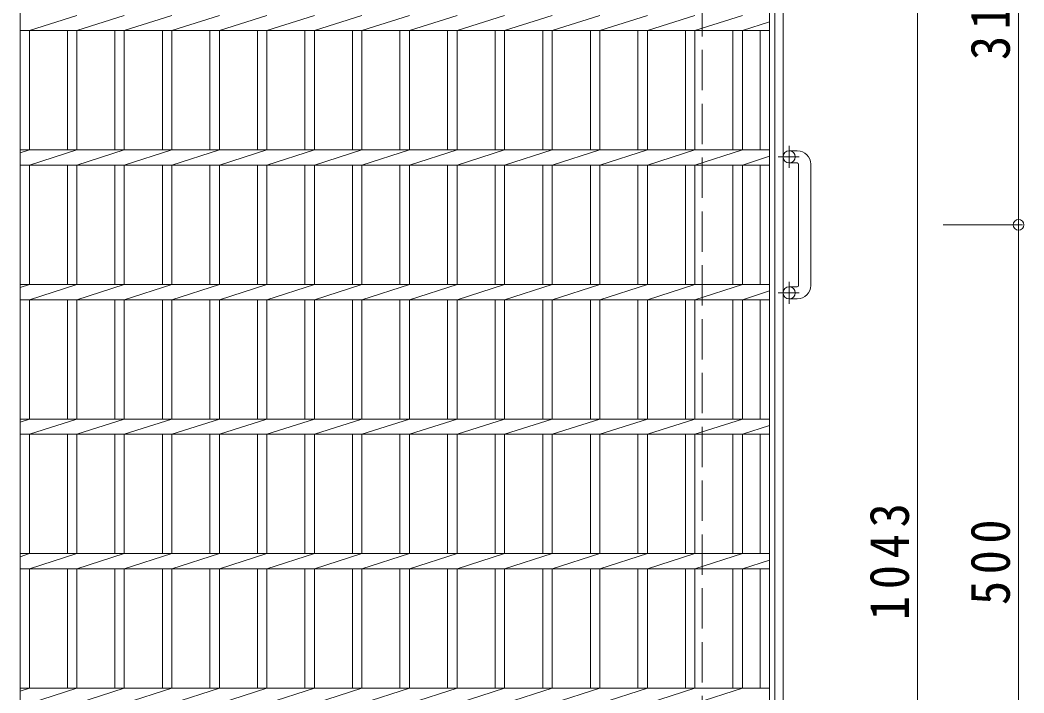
# Model space of a CAD drawing. Units: millimetres at full size, sheet at 1:10. Extents: x -1978 to 2264, y -1938 to 1837.
# Drawn here: x -1052 to -306, y 967 to 1467 of the extents above; entities that cross this region are included whole.
import ezdxf

# ---------------------------------------------------------------- set-up
doc = ezdxf.new("R2010")
doc.units = ezdxf.units.MM
doc.header["$LTSCALE"] = 10
doc.header["$PDMODE"] = 32
doc.header["$PDSIZE"] = 8
doc.linetypes.add('CHAIN1', pattern=[8, 5, -1, 1, -1])
doc.linetypes.add('DASHED3', pattern=[4, 3, -1])
for name, color, linetype, lineweight in [('C-1', 2, 'Continuous', 9), ('C-2', 3, 'Continuous', 9), ('C-4', 7, 'Continuous', 9)]:
    doc.layers.add(name, color=color, linetype=linetype, lineweight=lineweight)
doc.styles.add('ＭＳ ゴシック', font='')
doc.styles.get('ＭＳ ゴシック').set_extended_font_data('MS Gothic')

msp = doc.modelspace()

# ---------------------------------------------------------------- linework, layer by layer
at = {"layer": 'C-1'}
for p, q in [((-485.28, 504.44), (-485.28, 1624.44)), ((-491.28, 510.44), (-491.28, 1618.44)), ((-474.68, 1369.44), (-480.78, 1369.44)), ((-474.68, 1360.44), (-480.78, 1360.44)), ((-473.68, 1359.44), (-473.68, 1269.44)), ((-464.68, 1269.44), (-464.68, 1359.44)), ((-474.68, 1268.44), (-480.78, 1268.44)), ((-474.68, 1259.44), (-480.78, 1259.44))]:
    msp.add_line(p, q, dxfattribs=at)
at = {"layer": 'C-1', "linetype": 'DASHED3'}
msp.add_line((-545.28, 1564.44), (-545.28, 564.44), dxfattribs=at)
at = {"layer": 'C-1', "linetype": 'CHAIN1'}
for p, q in [((-480.78, 1356.78), (-480.78, 1373.19)), ((-488.88, 1364.94), (-473.29, 1364.94)), ((-480.78, 1255.78), (-480.78, 1272.19)), ((-488.88, 1263.94), (-473.29, 1263.94))]:
    msp.add_line(p, q, dxfattribs=at)
at = {"layer": 'C-1'}
for centre in [(-480.78, 1364.94), (-480.78, 1263.94)]:
    msp.add_circle(centre, 4.5, dxfattribs=at)
for centre, radius, start, end in [((-474.68, 1359.44), 10, 0, 90), ((-474.68, 1359.44), 1, 0, 90), ((-474.68, 1269.44), 10, 270, 0), ((-474.68, 1269.44), 1, 270, 0)]:
    msp.add_arc(centre, radius, start, end, dxfattribs=at)
at = {"layer": 'C-2'}
for p, q in [((-1052.25, 1614.44), (-1052.25, 514.44)), ((-495.25, 1614.44), (-495.25, 514.44)), ((-1045.25, 1458.79), (-1010.08, 1470.1)), ((-1010.08, 1458.79), (-974.78, 1470.1)), ((-974.78, 1458.79), (-939.48, 1470.1)), ((-939.48, 1458.79), (-904.15, 1470.1)), ((-904.15, 1458.79), (-868.85, 1470.1)), ((-868.85, 1458.79), (-833.55, 1470.1)), ((-833.55, 1458.79), (-798.25, 1470.1)), ((-798.25, 1458.79), (-762.95, 1470.1)), ((-762.95, 1458.79), (-727.55, 1470.1)), ((-727.55, 1458.79), (-692.15, 1470.1)), ((-692.15, 1458.79), (-656.85, 1470.1)), ((-656.85, 1458.79), (-621.45, 1470.1)), ((-621.45, 1458.79), (-586.08, 1470.1)), ((-586.08, 1458.79), (-550.78, 1470.1)), ((-550.78, 1458.79), (-515.48, 1470.1)), ((-515.48, 1458.79), (-495.25, 1465.36)), ((-495.25, 1458.79), (-1052.25, 1458.79)), ((-1045.25, 1370.1), (-1045.25, 1458.79)), ((-1017.08, 1370.1), (-1017.08, 1458.79)), ((-1010.08, 1370.1), (-1010.08, 1458.79)), ((-981.78, 1370.1), (-981.78, 1458.79)), ((-974.78, 1370.1), (-974.78, 1458.79)), ((-946.48, 1370.1), (-946.48, 1458.79)), ((-939.48, 1370.1), (-939.48, 1458.79)), ((-911.15, 1370.1), (-911.15, 1458.79)), ((-904.15, 1370.1), (-904.15, 1458.79)), ((-875.85, 1370.1), (-875.85, 1458.79)), ((-868.85, 1370.1), (-868.85, 1458.79)), ((-840.55, 1370.1), (-840.55, 1458.79)), ((-833.55, 1370.1), (-833.55, 1458.79)), ((-805.25, 1370.1), (-805.25, 1458.79)), ((-798.25, 1370.1), (-798.25, 1458.79)), ((-769.95, 1370.1), (-769.95, 1458.79)), ((-762.95, 1370.1), (-762.95, 1458.79)), ((-734.55, 1370.1), (-734.55, 1458.79)), ((-727.55, 1370.1), (-727.55, 1458.79)), ((-699.15, 1370.1), (-699.15, 1458.79)), ((-692.15, 1370.1), (-692.15, 1458.79)), ((-663.85, 1370.1), (-663.85, 1458.79)), ((-656.85, 1370.1), (-656.85, 1458.79)), ((-628.45, 1370.1), (-628.45, 1458.79)), ((-621.45, 1370.1), (-621.45, 1458.79)), ((-593.08, 1370.1), (-593.08, 1458.79)), ((-586.08, 1370.1), (-586.08, 1458.79)), ((-557.78, 1370.1), (-557.78, 1458.79)), ((-550.78, 1370.1), (-550.78, 1458.79)), ((-522.48, 1370.1), (-522.48, 1458.79)), ((-515.48, 1370.1), (-515.48, 1458.79)), ((-502.25, 1370.1), (-502.25, 1458.79)), ((-495.25, 1370.1), (-1052.25, 1370.1)), ((-1052.25, 1367.86), (-1045.25, 1370.1)), ((-1045.25, 1358.79), (-1010.08, 1370.1)), ((-1010.08, 1358.79), (-974.78, 1370.1)), ((-974.78, 1358.79), (-939.48, 1370.1)), ((-939.48, 1358.79), (-904.15, 1370.1)), ((-904.15, 1358.79), (-868.85, 1370.1)), ((-868.85, 1358.79), (-833.55, 1370.1)), ((-833.55, 1358.79), (-798.25, 1370.1)), ((-798.25, 1358.79), (-762.95, 1370.1)), ((-762.95, 1358.79), (-727.55, 1370.1)), ((-727.55, 1358.79), (-692.15, 1370.1)), ((-692.15, 1358.79), (-656.85, 1370.1)), ((-656.85, 1358.79), (-621.45, 1370.1)), ((-621.45, 1358.79), (-586.08, 1370.1)), ((-586.08, 1358.79), (-550.78, 1370.1)), ((-550.78, 1358.79), (-515.48, 1370.1)), ((-515.48, 1358.79), (-495.25, 1365.36)), ((-495.25, 1358.79), (-1052.25, 1358.79)), ((-1045.25, 1270.1), (-1045.25, 1358.79)), ((-1017.08, 1270.1), (-1017.08, 1358.79)), ((-1010.08, 1270.1), (-1010.08, 1358.79)), ((-981.78, 1270.1), (-981.78, 1358.79)), ((-974.78, 1270.1), (-974.78, 1358.79)), ((-946.48, 1270.1), (-946.48, 1358.79)), ((-939.48, 1270.1), (-939.48, 1358.79)), ((-911.15, 1270.1), (-911.15, 1358.79)), ((-904.15, 1270.1), (-904.15, 1358.79)), ((-875.85, 1270.1), (-875.85, 1358.79)), ((-868.85, 1270.1), (-868.85, 1358.79)), ((-840.55, 1270.1), (-840.55, 1358.79)), ((-833.55, 1270.1), (-833.55, 1358.79)), ((-805.25, 1270.1), (-805.25, 1358.79)), ((-798.25, 1270.1), (-798.25, 1358.79)), ((-769.95, 1270.1), (-769.95, 1358.79)), ((-762.95, 1270.1), (-762.95, 1358.79)), ((-734.55, 1270.1), (-734.55, 1358.79)), ((-727.55, 1270.1), (-727.55, 1358.79)), ((-699.15, 1270.1), (-699.15, 1358.79)), ((-692.15, 1270.1), (-692.15, 1358.79)), ((-663.85, 1270.1), (-663.85, 1358.79)), ((-656.85, 1270.1), (-656.85, 1358.79)), ((-628.45, 1270.1), (-628.45, 1358.79)), ((-621.45, 1270.1), (-621.45, 1358.79)), ((-593.08, 1270.1), (-593.08, 1358.79)), ((-586.08, 1270.1), (-586.08, 1358.79)), ((-557.78, 1270.1), (-557.78, 1358.79)), ((-550.78, 1270.1), (-550.78, 1358.79)), ((-522.48, 1270.1), (-522.48, 1358.79)), ((-515.48, 1270.1), (-515.48, 1358.79)), ((-502.25, 1270.1), (-502.25, 1358.79)), ((-495.25, 1270.1), (-1052.25, 1270.1)), ((-1052.25, 1267.86), (-1045.25, 1270.1)), ((-1045.25, 1258.79), (-1010.08, 1270.1)), ((-1010.08, 1258.79), (-974.78, 1270.1)), ((-974.78, 1258.79), (-939.48, 1270.1)), ((-939.48, 1258.79), (-904.15, 1270.1)), ((-904.15, 1258.79), (-868.85, 1270.1)), ((-868.85, 1258.79), (-833.55, 1270.1)), ((-833.55, 1258.79), (-798.25, 1270.1)), ((-798.25, 1258.79), (-762.95, 1270.1)), ((-762.95, 1258.79), (-727.55, 1270.1)), ((-727.55, 1258.79), (-692.15, 1270.1)), ((-692.15, 1258.79), (-656.85, 1270.1)), ((-656.85, 1258.79), (-621.45, 1270.1)), ((-621.45, 1258.79), (-586.08, 1270.1)), ((-586.08, 1258.79), (-550.78, 1270.1)), ((-550.78, 1258.79), (-515.48, 1270.1)), ((-515.48, 1258.79), (-495.25, 1265.36)), ((-495.25, 1258.79), (-1052.25, 1258.79)), ((-1045.25, 1170.1), (-1045.25, 1258.79)), ((-1017.08, 1170.1), (-1017.08, 1258.79)), ((-1010.08, 1170.1), (-1010.08, 1258.79)), ((-981.78, 1170.1), (-981.78, 1258.79)), ((-974.78, 1170.1), (-974.78, 1258.79)), ((-946.48, 1170.1), (-946.48, 1258.79)), ((-939.48, 1170.1), (-939.48, 1258.79)), ((-911.15, 1170.1), (-911.15, 1258.79)), ((-904.15, 1170.1), (-904.15, 1258.79)), ((-875.85, 1170.1), (-875.85, 1258.79)), ((-868.85, 1170.1), (-868.85, 1258.79)), ((-840.55, 1170.1), (-840.55, 1258.79)), ((-833.55, 1170.1), (-833.55, 1258.79)), ((-805.25, 1170.1), (-805.25, 1258.79)), ((-798.25, 1170.1), (-798.25, 1258.79)), ((-769.95, 1170.1), (-769.95, 1258.79)), ((-762.95, 1170.1), (-762.95, 1258.79)), ((-734.55, 1170.1), (-734.55, 1258.79)), ((-727.55, 1170.1), (-727.55, 1258.79)), ((-699.15, 1170.1), (-699.15, 1258.79)), ((-692.15, 1170.1), (-692.15, 1258.79)), ((-663.85, 1170.1), (-663.85, 1258.79)), ((-656.85, 1170.1), (-656.85, 1258.79)), ((-628.45, 1170.1), (-628.45, 1258.79)), ((-621.45, 1170.1), (-621.45, 1258.79)), ((-593.08, 1170.1), (-593.08, 1258.79)), ((-586.08, 1170.1), (-586.08, 1258.79)), ((-557.78, 1170.1), (-557.78, 1258.79)), ((-550.78, 1170.1), (-550.78, 1258.79)), ((-522.48, 1170.1), (-522.48, 1258.79)), ((-515.48, 1170.1), (-515.48, 1258.79)), ((-502.25, 1170.1), (-502.25, 1258.79)), ((-495.25, 1170.1), (-1052.25, 1170.1)), ((-1052.25, 1167.86), (-1045.25, 1170.1)), ((-1045.25, 1158.79), (-1010.08, 1170.1)), ((-1010.08, 1158.79), (-974.78, 1170.1)), ((-974.78, 1158.79), (-939.48, 1170.1)), ((-939.48, 1158.79), (-904.15, 1170.1)), ((-904.15, 1158.79), (-868.85, 1170.1)), ((-868.85, 1158.79), (-833.55, 1170.1)), ((-833.55, 1158.79), (-798.25, 1170.1)), ((-798.25, 1158.79), (-762.95, 1170.1)), ((-762.95, 1158.79), (-727.55, 1170.1)), ((-727.55, 1158.79), (-692.15, 1170.1)), ((-692.15, 1158.79), (-656.85, 1170.1)), ((-656.85, 1158.79), (-621.45, 1170.1)), ((-621.45, 1158.79), (-586.08, 1170.1)), ((-586.08, 1158.79), (-550.78, 1170.1)), ((-550.78, 1158.79), (-515.48, 1170.1)), ((-515.48, 1158.79), (-495.25, 1165.36)), ((-495.25, 1158.79), (-1052.25, 1158.79)), ((-1045.25, 1070.1), (-1045.25, 1158.79)), ((-1017.08, 1070.1), (-1017.08, 1158.79)), ((-1010.08, 1070.1), (-1010.08, 1158.79)), ((-981.78, 1070.1), (-981.78, 1158.79)), ((-974.78, 1070.1), (-974.78, 1158.79)), ((-946.48, 1070.1), (-946.48, 1158.79)), ((-939.48, 1070.1), (-939.48, 1158.79)), ((-911.15, 1070.1), (-911.15, 1158.79)), ((-904.15, 1070.1), (-904.15, 1158.79)), ((-875.85, 1070.1), (-875.85, 1158.79)), ((-868.85, 1070.1), (-868.85, 1158.79)), ((-840.55, 1070.1), (-840.55, 1158.79)), ((-833.55, 1070.1), (-833.55, 1158.79)), ((-805.25, 1070.1), (-805.25, 1158.79)), ((-798.25, 1070.1), (-798.25, 1158.79)), ((-769.95, 1070.1), (-769.95, 1158.79)), ((-762.95, 1070.1), (-762.95, 1158.79)), ((-734.55, 1070.1), (-734.55, 1158.79)), ((-727.55, 1070.1), (-727.55, 1158.79)), ((-699.15, 1070.1), (-699.15, 1158.79)), ((-692.15, 1070.1), (-692.15, 1158.79)), ((-663.85, 1070.1), (-663.85, 1158.79)), ((-656.85, 1070.1), (-656.85, 1158.79)), ((-628.45, 1070.1), (-628.45, 1158.79)), ((-621.45, 1070.1), (-621.45, 1158.79)), ((-593.08, 1070.1), (-593.08, 1158.79)), ((-586.08, 1070.1), (-586.08, 1158.79)), ((-557.78, 1070.1), (-557.78, 1158.79)), ((-550.78, 1070.1), (-550.78, 1158.79)), ((-522.48, 1070.1), (-522.48, 1158.79)), ((-515.48, 1070.1), (-515.48, 1158.79)), ((-502.25, 1070.1), (-502.25, 1158.79)), ((-495.25, 1070.1), (-1052.25, 1070.1)), ((-1052.25, 1067.86), (-1045.25, 1070.1)), ((-1045.25, 1058.79), (-1010.08, 1070.1)), ((-1010.08, 1058.79), (-974.78, 1070.1)), ((-974.78, 1058.79), (-939.48, 1070.1)), ((-939.48, 1058.79), (-904.15, 1070.1)), ((-904.15, 1058.79), (-868.85, 1070.1)), ((-868.85, 1058.79), (-833.55, 1070.1)), ((-833.55, 1058.79), (-798.25, 1070.1)), ((-798.25, 1058.79), (-762.95, 1070.1)), ((-762.95, 1058.79), (-727.55, 1070.1)), ((-727.55, 1058.79), (-692.15, 1070.1)), ((-692.15, 1058.79), (-656.85, 1070.1)), ((-656.85, 1058.79), (-621.45, 1070.1)), ((-621.45, 1058.79), (-586.08, 1070.1)), ((-586.08, 1058.79), (-550.78, 1070.1)), ((-550.78, 1058.79), (-515.48, 1070.1)), ((-515.48, 1058.79), (-495.25, 1065.36)), ((-495.25, 1058.79), (-1052.25, 1058.79)), ((-1045.25, 970.1), (-1045.25, 1058.79)), ((-1017.08, 970.1), (-1017.08, 1058.79)), ((-1010.08, 970.1), (-1010.08, 1058.79)), ((-981.78, 970.1), (-981.78, 1058.79)), ((-974.78, 970.1), (-974.78, 1058.79)), ((-946.48, 970.1), (-946.48, 1058.79)), ((-939.48, 970.1), (-939.48, 1058.79)), ((-911.15, 970.1), (-911.15, 1058.79)), ((-904.15, 970.1), (-904.15, 1058.79)), ((-875.85, 970.1), (-875.85, 1058.79)), ((-868.85, 970.1), (-868.85, 1058.79)), ((-840.55, 970.1), (-840.55, 1058.79)), ((-833.55, 970.1), (-833.55, 1058.79)), ((-805.25, 970.1), (-805.25, 1058.79)), ((-798.25, 970.1), (-798.25, 1058.79)), ((-769.95, 970.1), (-769.95, 1058.79)), ((-762.95, 970.1), (-762.95, 1058.79)), ((-734.55, 970.1), (-734.55, 1058.79)), ((-727.55, 970.1), (-727.55, 1058.79)), ((-699.15, 970.1), (-699.15, 1058.79)), ((-692.15, 970.1), (-692.15, 1058.79)), ((-663.85, 970.1), (-663.85, 1058.79)), ((-656.85, 970.1), (-656.85, 1058.79)), ((-628.45, 970.1), (-628.45, 1058.79)), ((-621.45, 970.1), (-621.45, 1058.79)), ((-593.08, 970.1), (-593.08, 1058.79)), ((-586.08, 970.1), (-586.08, 1058.79)), ((-557.78, 970.1), (-557.78, 1058.79)), ((-550.78, 970.1), (-550.78, 1058.79)), ((-522.48, 970.1), (-522.48, 1058.79)), ((-515.48, 970.1), (-515.48, 1058.79)), ((-502.25, 970.1), (-502.25, 1058.79)), ((-495.25, 970.1), (-1052.25, 970.1)), ((-1052.25, 967.86), (-1045.25, 970.1)), ((-1045.25, 958.79), (-1010.08, 970.1)), ((-1010.08, 958.79), (-974.78, 970.1)), ((-974.78, 958.79), (-939.48, 970.1)), ((-939.48, 958.79), (-904.15, 970.1)), ((-904.15, 958.79), (-868.85, 970.1)), ((-868.85, 958.79), (-833.55, 970.1)), ((-833.55, 958.79), (-798.25, 970.1)), ((-798.25, 958.79), (-762.95, 970.1)), ((-762.95, 958.79), (-727.55, 970.1)), ((-727.55, 958.79), (-692.15, 970.1)), ((-692.15, 958.79), (-656.85, 970.1)), ((-656.85, 958.79), (-621.45, 970.1)), ((-621.45, 958.79), (-586.08, 970.1)), ((-586.08, 958.79), (-550.78, 970.1)), ((-550.78, 958.79), (-515.48, 970.1))]:
    msp.add_line(p, q, dxfattribs=at)
at = {"layer": 'C-4'}
for p, q in [((-310.28, 1314.44), (-310.28, 1624.44)), ((-385.28, 542.94), (-385.28, 1585.94)), ((-307.28, 1314.44), (-366.36, 1314.44)), ((-310.28, 814.44), (-310.28, 1314.44))]:
    msp.add_line(p, q, dxfattribs=at)
msp.add_point((-310.28, 1314.44), dxfattribs=at)

# ---------------------------------------------------------------- texts
at = {"layer": 'C-4', "color": 2, "char_height": 29.33, "attachment_point": 7, "rotation": 90, "style": 'ＭＳ ゴシック'}
for s, insert in [('\\T1.27;\\W0.9;310', (-316.28, 1436.94)), ('\\T1.28;\\W0.9;1043', (-391.28, 1020.69)), ('\\T1.27;\\W0.9;500', (-316.28, 1031.94))]:
    msp.add_mtext(s, dxfattribs=dict(at, insert=insert))

doc.saveas('drawing.dxf')
